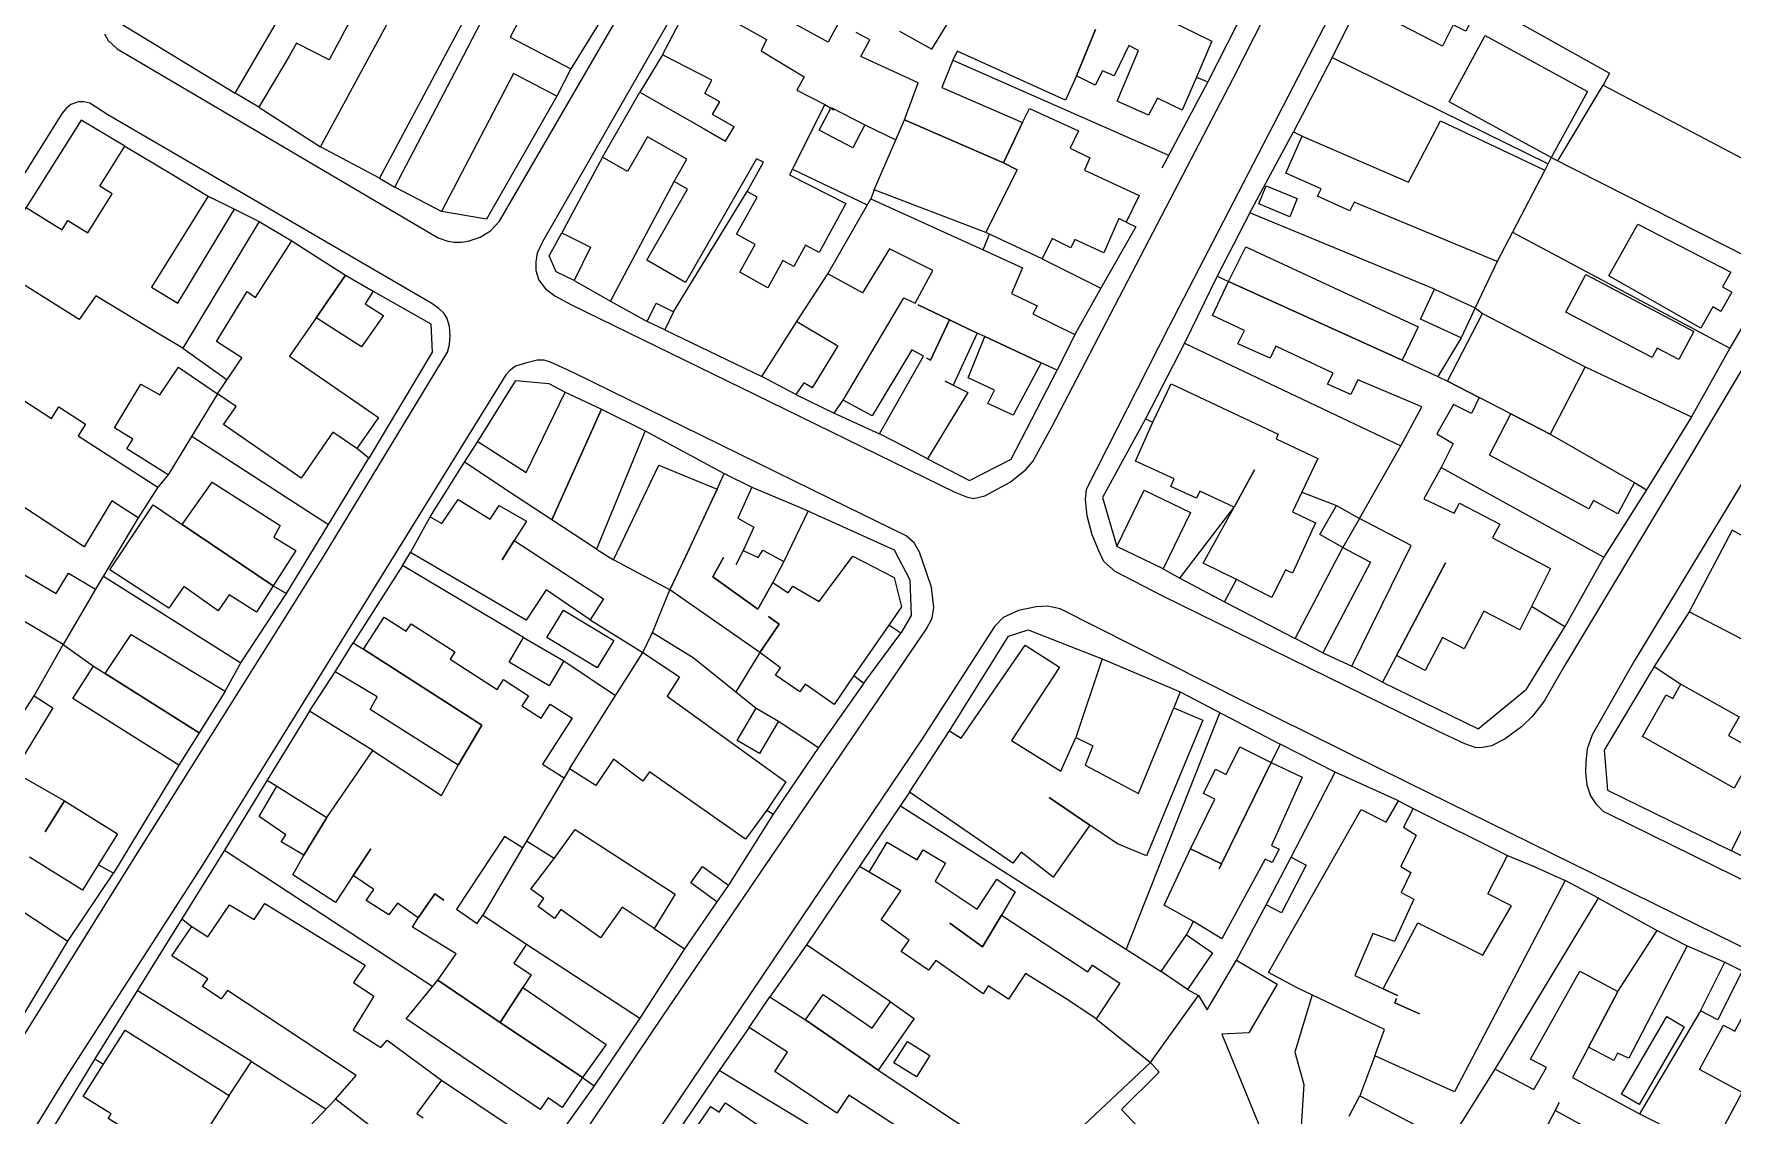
# Model space of a CAD drawing. Header units: metres. Extents: x -1319 to 2200, y -1209 to 1268.
# Drawn here: x -231.3 to -21.8, y 298.3 to 431.6 of the extents above; entities that cross this region are included whole.
import ezdxf

# ---------------------------------------------------------------- set-up
doc = ezdxf.new("R2010")
doc.units = ezdxf.units.M
for name, color, linetype, lineweight, true_color in [('CLADIRI_CONTUR', 7, 'Continuous', 25, 0x4b5962), ('PARCELE_CONTUR', 7, 'Continuous', 13, 0xb58c63), ('STRAZI', 7, 'Continuous', 25, 0xc4cccb)]:
    doc.layers.add(name, color=color, linetype=linetype, lineweight=lineweight, true_color=true_color)

msp = doc.modelspace()

# ---------------------------------------------------------------- linework, layer by layer
at = {"layer": 'CLADIRI_CONTUR'}
for points in [[(-163.99, 448.78), (-157.71, 445.04), (-162.1, 437.12), (-168.54, 440.8), (-168.54, 440.8), (-175.53, 444.93), (-175.53, 444.93), (-177.84, 440.74), (-175.11, 439.23), (-188.61, 413.83), (-195.91, 417.72), (-179.65, 447.69), (-178.59, 447.01), (-175.01, 452.82), (-164.94, 447.14), (-163.99, 448.78)], [(-189.2, 439.02), (-194.84, 428.45), (-198.86, 430.48), (-199.79, 428.91), (-203.5, 422.58), (-206.45, 424.31), (-202.74, 430.64), (-201.16, 433.33), (-203.24, 434.55), (-214.6, 441.21), (-211.28, 446.88), (-199.92, 440.21), (-194.89, 437.26), (-192.74, 440.93), (-189.2, 439.02)], [(-64.53, 441.74), (-52.73, 435.64), (-54.63, 431.97), (-56.16, 432.76), (-57.51, 430.13), (-67.79, 435.44), (-64.53, 441.74)], [(-173.13, 424.76), (-179.04, 413.43), (-180.97, 409.74), (-186.72, 412.74), (-184.8, 416.43), (-178.89, 427.76), (-174.89, 435.42), (-171.27, 433.54), (-172.49, 431.22), (-165.01, 427.31), (-166.76, 423.95), (-172.1, 426.74), (-173.13, 424.76)], [(-39.62, 424.55), (-44.07, 416.38), (-56.67, 423.26), (-52.22, 431.42), (-39.62, 424.55)], [(-130.23, 417.6), (-134.37, 419.76), (-132.91, 422.56), (-128.77, 420.41), (-130.23, 417.6)], [(-96.51, 408.4), (-97.44, 408.85), (-99.28, 404.62), (-102.84, 406.26), (-103.35, 405.23), (-105.64, 406.42), (-106.86, 403.9), (-113.81, 407.14), (-109.96, 414.89), (-111.65, 415.73), (-109.29, 420.72), (-108.44, 422.45), (-102.38, 419.67), (-103.41, 417.55), (-100.98, 416.34), (-101.67, 414.82), (-94.91, 411.72), (-96.51, 408.4)], [(-127.59, 412.42), (-123.87, 421.04), (-111.65, 415.73), (-109.96, 414.89), (-113.81, 407.14), (-127.59, 412.42)], [(-72.9, 411.61), (-72.46, 412.53), (-76.84, 414.44), (-74.81, 419.02), (-61.68, 413.33), (-57.74, 420.93), (-44.86, 414.83), (-48.85, 407.18), (-50.74, 403.57), (-68.4, 410.9), (-68.91, 409.8), (-72.9, 411.61)], [(-224.62, 407.1), (-221.61, 411.92), (-223.13, 412.87), (-220.04, 417.78), (-214.25, 414.35), (-209.78, 411.62), (-216.74, 400.41), (-213.51, 398.41), (-206.51, 410), (-203.48, 408.5), (-212.88, 392.86), (-215.8, 394.62), (-223.63, 399.32), (-225.68, 396.43), (-236.68, 403.3), (-234.7, 406.24), (-232.22, 410.22), (-227.78, 407.45), (-227.06, 408.62), (-224.62, 407.1)], [(-76.32, 409.09), (-80.16, 410.66), (-79.24, 412.9), (-75.41, 411.33), (-76.32, 409.09)], [(-114.89, 394.74), (-117.85, 388.33), (-116.04, 387.41), (-121.04, 379.24), (-123.65, 380.63), (-126.96, 382.31), (-121.52, 391.88), (-121.52, 391.88), (-122.95, 392.66), (-127.84, 384.53), (-131.42, 386.44), (-123.94, 399.08), (-122.55, 398.41), (-120.37, 402.46), (-125.72, 405.13), (-129.04, 399.71), (-133.32, 402.04), (-128.01, 411.31), (-114.15, 405.01), (-109.32, 402.77), (-110.65, 399.61), (-107.5, 398.1), (-108.04, 397.11), (-102.84, 394.55), (-105.02, 390.16), (-107.01, 391.06), (-113.96, 394.3), (-114.89, 394.74)], [(-162.59, 405.32), (-164.63, 401.2), (-166.83, 402.29), (-167.69, 404.27), (-166.12, 407.08), (-162.59, 405.32)], [(-22.96, 400.43), (-21.81, 399.78), (-23.15, 397.41), (-24.14, 397.97), (-25.61, 395.36), (-36.99, 401.78), (-33.4, 408.15), (-21.94, 402.25), (-22.96, 400.43)], [(-204.94, 399.85), (-203.93, 399.12), (-199.45, 406.13), (-197.35, 404.76), (-192.81, 401.86), (-196.44, 396.61), (-199.72, 391.87), (-188.77, 384.34), (-191.42, 380.49), (-194.38, 382.52), (-198.28, 376.85), (-207.86, 383.45), (-206.33, 385.67), (-208.62, 387.25), (-206.25, 390.69), (-205.63, 391.69), (-208.74, 393.7), (-204.94, 399.85)], [(-62.47, 391.38), (-83.88, 401.08), (-81.76, 405.37), (-60.5, 395.52), (-62.47, 391.38)], [(-188.15, 396.89), (-190.85, 393.03), (-196.44, 396.61), (-192.81, 401.86), (-189.41, 399.89), (-190.38, 398.34), (-188.15, 396.89)], [(-62.47, 391.38), (-58.05, 389.38), (-56.88, 388.81), (-52.98, 386.77), (-53.92, 384.81), (-56.12, 385.94), (-58.2, 382.29), (-56.18, 381.11), (-57.65, 378.15), (-59.8, 374.31), (-56.06, 372.52), (-55.41, 373.74), (-50.41, 371.16), (-51.31, 369.46), (-44.15, 365.68), (-46.52, 360.99), (-47.94, 358.15), (-52.4, 360.42), (-54.84, 355.8), (-57.51, 357.18), (-59.63, 353.13), (-63.15, 354.96), (-57.14, 366.4), (-57.14, 366.4), (-63.15, 354.96), (-64.91, 351.66), (-68.69, 353.65), (-61.36, 368.54), (-67.75, 371.87), (-62.65, 380.82), (-60.05, 385.65), (-67.95, 388.98), (-68.82, 387.17), (-71.66, 388.42), (-70.99, 389.78), (-78.04, 393.14), (-78.76, 391.63), (-82.73, 393.41), (-81.93, 395.07), (-85.87, 396.92), (-83.88, 401.08), (-62.47, 391.38)], [(-55.19, 394.15), (-60.19, 396.47), (-58.47, 400.17), (-53.47, 397.84), (-55.19, 394.15)], [(-26.49, 394.94), (-28.32, 391.47), (-31, 392.89), (-31.62, 391.72), (-42.26, 397.33), (-39.82, 401.97), (-26.49, 394.94)], [(-152.35, 397.37), (-153.44, 395.13), (-155.6, 396.18), (-154.51, 398.42), (-152.35, 397.37)], [(-118.31, 396.35), (-122.16, 398.22), (-118.31, 396.35), (-118.31, 396.35)], [(-135.24, 387.98), (-136.27, 388.61), (-137.27, 387.14), (-141.47, 389.36), (-137.13, 396.15), (-132.08, 393.18), (-135.24, 387.98)], [(-118.31, 396.35), (-120.66, 391.4), (-121.1, 391.64), (-120.66, 391.4), (-118.31, 396.35), (-114.89, 394.74), (-118.31, 396.35)], [(-39.89, 390.58), (-44.21, 382.25), (-49.06, 384.77), (-52.98, 386.77), (-56.88, 388.81), (-52.56, 397.15), (-39.89, 390.58)], [(-228.19, 385.63), (-224.89, 383.49), (-225.81, 382.06), (-215.99, 375.71), (-218.41, 371.96), (-221.66, 374.04), (-225.08, 368.35), (-249.36, 384.32), (-245.85, 389.66), (-243.96, 388.5), (-240.3, 394.16), (-234.26, 390.25), (-235.5, 388.34), (-229.11, 384.21), (-228.19, 385.63)], [(-110.44, 384.62), (-113.57, 386.04), (-112.77, 387.68), (-116.02, 389.21), (-113.96, 394.3), (-107.01, 391.06), (-110.44, 384.62)], [(-219.78, 380.45), (-219.05, 381.63), (-221.31, 383.05), (-218.06, 388.45), (-215.74, 387.12), (-213.44, 390.53), (-208.62, 387.25), (-214.7, 377.24), (-219.78, 380.45)], [(-118.84, 388.82), (-118.84, 388.82), (-117.85, 388.33), (-118.84, 388.82)], [(-76.01, 365.14), (-76.88, 365.54), (-78.56, 362.1), (-82.92, 364.36), (-82.92, 364.36), (-87.01, 366.35), (-83.19, 373.26), (-80.69, 377.86), (-80.69, 377.86), (-83.19, 373.26), (-87.45, 375.25), (-87.85, 374.37), (-91, 375.82), (-90.6, 376.76), (-95.37, 378.93), (-93.21, 383.74), (-90.98, 388.47), (-77.76, 382.25), (-78.03, 381.68), (-72.89, 379.27), (-74.84, 375.11), (-76.01, 372.68), (-73.16, 371.31), (-76.01, 365.14)], [(-176.5, 381.36), (-170.55, 377.52), (-165.74, 387.43), (-161.25, 385.33), (-167.36, 371.7), (-171.91, 374.64), (-178.14, 378.8), (-176.5, 381.36)], [(-155.87, 382.66), (-161.86, 368.07), (-167.36, 371.7), (-161.25, 385.33), (-155.87, 382.66)], [(-39.45, 373.04), (-51.69, 379.69), (-49.06, 384.77), (-44.21, 382.25), (-33.8, 376.29), (-35.88, 372.46), (-38.88, 374.07), (-39.45, 373.04)], [(-138.21, 362.7), (-137.62, 363.51), (-134.39, 361.62), (-133.25, 363.18), (-130.24, 367.21), (-125.12, 364.6), (-124.22, 360.95), (-125.81, 358.7), (-130.1, 352.51), (-132.55, 348.93), (-136.1, 351.41), (-136.78, 350.5), (-139.79, 352.54), (-139.15, 353.44), (-141.69, 355.32), (-152.82, 363.07), (-159.76, 366.75), (-154.15, 378.44), (-146.97, 375.5), (-146.09, 377.43), (-142.69, 375.71), (-144.41, 371.89), (-142.45, 370.8), (-143.78, 367.9), (-144.63, 366.2), (-143.78, 367.9), (-141.92, 367.04), (-141.35, 367.96), (-138.75, 366.54), (-140.12, 363.98), (-138.21, 362.7)], [(-252.02, 376.47), (-243.01, 371.16), (-234.32, 366.03), (-228.5, 362.6), (-227.01, 365.13), (-223.65, 363.14), (-227.65, 356.34), (-233.81, 359.97), (-234.5, 358.81), (-239.53, 350.68), (-244.13, 353.48), (-241.53, 357.56), (-244.45, 359.38), (-247.14, 361.02), (-248.55, 358.69), (-258.74, 365.55), (-255.23, 371.04), (-252.02, 376.47)], [(-200.89, 370.99), (-201.65, 369.58), (-198.94, 367.9), (-201.76, 363.56), (-212.97, 371.12), (-209.29, 376.33), (-200.89, 370.99)], [(-152.82, 363.07), (-150.88, 367.08), (-146.97, 375.5), (-152.82, 363.07)], [(-97.68, 368.41), (-94.3, 375.36), (-88.6, 372.59), (-91.97, 365.64), (-97.68, 368.41)], [(-214.61, 360.8), (-221.88, 365.55), (-216.57, 373.57), (-212.97, 371.12), (-201.76, 363.56), (-203.82, 360.32), (-207.18, 362.45), (-208.54, 360.49), (-212.75, 363.49), (-214.61, 360.8)], [(-162.62, 359.36), (-168.06, 363.06), (-170.54, 359.33), (-184.82, 367.65), (-182.38, 372.06), (-180.92, 371.26), (-178.92, 374.21), (-174.96, 371.79), (-173.85, 373.47), (-170.49, 371.53), (-172, 369.14), (-160.98, 361.96), (-162.62, 359.36)], [(-72.63, 369.88), (-70.57, 373.48), (-67.75, 371.87), (-69.8, 368.27), (-72.63, 369.88)], [(-173.51, 366.75), (-173.51, 366.75), (-172, 369.14), (-173.51, 366.75)], [(-147.5, 364.65), (-146.2, 367.04), (-147.5, 364.65), (-147.5, 364.65), (-141.96, 360.7), (-147.5, 364.65)], [(-66.38, 366.47), (-72.26, 355.28), (-75.68, 357.08), (-69.8, 368.27), (-66.38, 366.47)], [(-141.96, 360.7), (-141.96, 360.7), (-140.12, 363.98), (-141.96, 360.7)], [(-165.95, 360.57), (-159.73, 356.82), (-161.76, 353.45), (-167.98, 357.19), (-165.95, 360.57)], [(-190.59, 355.74), (-188.04, 359.7), (-185.33, 357.96), (-184.74, 358.89), (-179.34, 355.42), (-179.92, 354.52), (-174.1, 350.79), (-173.34, 351.99), (-170.26, 350.01), (-171.05, 348.77), (-168.68, 347.24), (-167.57, 348.97), (-164.88, 347.24), (-168.52, 341.57), (-165.84, 339.86), (-170.98, 331.25), (-173.19, 332.66), (-179.15, 323.69), (-179.15, 323.69), (-176.58, 321.92), (-175.88, 322.92), (-170.49, 319.35), (-172.06, 317.02), (-169.9, 315.59), (-170.93, 314.01), (-173.74, 309.71), (-181.43, 314.9), (-179.17, 318.17), (-184.57, 321.47), (-183.86, 322.62), (-186.39, 324.43), (-187.49, 322.98), (-190.28, 324.75), (-189.34, 326.11), (-191.87, 327.81), (-189.69, 331.11), (-191.87, 327.81), (-194.06, 324.51), (-199.33, 327.9), (-197.97, 330.35), (-195.11, 334.97), (-189.46, 343.24), (-181, 337.68), (-178.94, 341.42), (-176, 346.36), (-190.59, 355.74)], [(-139.34, 358.85), (-140.63, 359.76), (-139.34, 358.85), (-141.69, 355.32), (-139.34, 358.85)], [(-207.67, 350.58), (-210.86, 345.42), (-222.49, 352.76), (-219.28, 357.55), (-207.67, 350.58)], [(-190.59, 355.74), (-176, 346.36), (-178.94, 341.42), (-189.8, 348.3), (-188.91, 349.86), (-194.08, 352.94), (-191.87, 356.52), (-190.59, 355.74)], [(-165.88, 354.3), (-167.68, 351.23), (-172.64, 354.13), (-170.85, 357.2), (-165.88, 354.3)], [(-101.56, 341.45), (-94.99, 337.95), (-90.62, 348.49), (-87.04, 347), (-94.02, 330.24), (-97.6, 331.73), (-101.02, 334.04), (-105.54, 327.64), (-109.47, 330.72), (-110.5, 329.34), (-123.25, 338.09), (-118.32, 345.66), (-116.87, 344.75), (-108.98, 356.26), (-104.76, 353.51), (-110.66, 344.5), (-104.57, 340.68), (-102.72, 344.86), (-100.62, 343.83), (-101.56, 341.45)], [(-143.48, 332.31), (-155.31, 340.6), (-156.15, 339.46), (-159.75, 342.17), (-161.96, 338.92), (-165.2, 340.98), (-160.01, 349.27), (-157.56, 353.13), (-156.14, 355.34), (-151.6, 352.32), (-153.15, 349.94), (-138.5, 339.38), (-140.84, 335.9), (-143.48, 332.31)], [(-223.92, 353.67), (-222.49, 352.76), (-210.86, 345.42), (-213.39, 341.43), (-226.45, 349.68), (-223.92, 353.67)], [(-22.2, 345.1), (-18.92, 343.25), (-21.53, 338.62), (-32.8, 344.97), (-29.9, 350.12), (-29.08, 349.67), (-28.08, 351.44), (-20.9, 347.39), (-22.2, 345.1)], [(-142.17, 348.47), (-139.41, 346.85), (-141.74, 342.88), (-144.5, 344.5), (-142.17, 348.47)], [(-88.59, 331.12), (-85.59, 337.24), (-86.99, 337.93), (-85.51, 340.94), (-84.17, 340.29), (-82.51, 343.68), (-78.63, 341.77), (-84.77, 329.25), (-88.59, 331.12)], [(-78.49, 329.44), (-79.35, 329.86), (-84.7, 320), (-88.21, 322.14), (-88.21, 322.14), (-91.82, 324.17), (-88.59, 331.12), (-84.77, 329.25), (-85.06, 328.65), (-84.77, 329.25), (-78.63, 341.77), (-74.79, 339.96), (-78.59, 331.54), (-77.65, 331.08), (-78.49, 329.44)], [(-200.77, 331.99), (-200.17, 332.84), (-203.46, 335.09), (-201.28, 338.83), (-195.11, 334.97), (-197.97, 330.35), (-200.77, 331.99)], [(-106, 337.46), (-106, 337.46), (-101.02, 334.04), (-106, 337.46)], [(-51.92, 325.58), (-49.47, 330.29), (-46.17, 328.94), (-42.35, 327.2), (-56.02, 301.14), (-65.83, 305.57), (-64.65, 308.85), (-75.42, 313.96), (-78.97, 315.86), (-67.51, 335.95), (-64.46, 334.4), (-62.93, 337.03), (-61.13, 336.09), (-62.3, 333.79), (-60.75, 332.8), (-62.63, 328.93), (-61.4, 328.21), (-62.59, 325.72), (-61.02, 324.92), (-63.43, 319.69), (-66.1, 320.68), (-68.32, 315.49), (-64.8, 313.84), (-60.53, 321.99), (-52.51, 318.02), (-48.99, 324.07), (-51.92, 325.58)], [(-167.04, 322.54), (-169.06, 323.99), (-168.35, 324.99), (-169.98, 326.13), (-167.09, 329.91), (-164.5, 333.5), (-152.14, 325.52), (-154.76, 321.3), (-158.69, 323.91), (-161.38, 320.16), (-166.24, 323.65), (-167.04, 322.54)], [(-13.86, 330.76), (-15.41, 327.65), (-21.86, 330.86), (-20.32, 333.96), (-13.86, 330.76)], [(-100.2, 310.17), (-103.58, 312.42), (-108.92, 315.73), (-111.02, 312.57), (-113.53, 314.23), (-114.14, 313.24), (-120, 317.34), (-120.89, 316.17), (-124.29, 318.45), (-123.28, 319.84), (-126.74, 322.38), (-124.31, 325.93), (-128.21, 328.23), (-126.02, 331.94), (-122.32, 329.75), (-121.58, 331), (-118.82, 329.37), (-120.09, 327.15), (-114.89, 323.66), (-112.46, 327.37), (-110.2, 325.81), (-111.9, 322.94), (-101.25, 315.93), (-100.68, 316.78), (-97.3, 314.54), (-100.2, 310.17)], [(-145.56, 326.62), (-147.03, 324.6), (-150.24, 326.93), (-148.77, 328.95), (-145.56, 326.62)], [(-77.35, 323.23), (-79.24, 324.21), (-76.18, 330.09), (-74.3, 329.11), (-77.35, 323.23)], [(-181.82, 325.56), (-180.71, 324.78), (-181.82, 325.56), (-183.86, 322.62), (-181.82, 325.56)], [(-114.25, 319.05), (-118.29, 321.94), (-114.25, 319.05), (-111.9, 322.94), (-114.25, 319.05)], [(-36.37, 305.03), (-39.49, 306.66), (-35.88, 313.52), (-31.03, 321.06), (-27.29, 319.16), (-34.52, 305.29), (-35.9, 305.91), (-36.37, 305.03)], [(-85.86, 318.29), (-88.95, 313.78), (-92.18, 316), (-89.09, 320.5), (-85.86, 318.29)], [(-77.9, 314.42), (-81.37, 308.43), (-84.7, 308.25), (-78.43, 292.9), (-80.65, 290.73), (-84.41, 297.05), (-85.85, 296.01), (-87.09, 294.95), (-85.15, 292.82), (-88.41, 289.74), (-97.1, 298.98), (-92.46, 303.57), (-93.52, 304.76), (-87.6, 313.03), (-86.53, 311.27), (-82.9, 317.38), (-77.9, 314.42)], [(-25.68, 311.12), (-22.67, 317.13), (-20.52, 316.06), (-23.54, 310.04), (-25.68, 311.12)], [(-168.8, 298.96), (-185.33, 310.17), (-181.43, 314.9), (-173.74, 309.71), (-163.6, 302.91), (-166.08, 299.22), (-167.83, 300.4), (-168.8, 298.96)], [(-163.6, 302.91), (-173.74, 309.71), (-170.93, 314.01), (-160.66, 307), (-163.6, 302.91)], [(-132.22, 298.52), (-139.84, 303.65), (-138.29, 306.04), (-143.01, 309.08), (-140.47, 312.85), (-136.07, 310.03), (-128.21, 304.59), (-127.1, 303.81), (-107.99, 291.17), (-110.57, 287.6), (-130.73, 300.73), (-132.22, 298.52)], [(-127.1, 303.81), (-128.21, 304.59), (-136.07, 310.03), (-133.9, 313.17), (-127.85, 308.98), (-125.59, 312.23), (-122.66, 310.2), (-127.1, 303.81)], [(-63.05, 313.01), (-63.05, 313.01), (-64.8, 313.84), (-63.05, 313.01)], [(-63.39, 312.12), (-63.18, 312.66), (-63.39, 312.12), (-60.34, 310.78), (-63.39, 312.12)], [(-26.5, 276.03), (-28.7, 277.15), (-24.88, 284.94), (-27.02, 286.14), (-25.74, 288.65), (-26.79, 289.22), (-24.48, 293.69), (-20.53, 301.06), (-25.78, 303.92), (-22.81, 309.36), (-21.45, 308.62), (-19.15, 312.84), (-15.26, 310.72), (-10.12, 307.91), (-15.39, 298.25), (-16.71, 298.97), (-20.76, 291.59), (-20.76, 291.59), (-15.64, 288.68), (-17.7, 284.56), (-25.78, 269.31), (-27.23, 266.69), (-30.23, 268.2), (-26.5, 276.03)], [(-29.83, 310.42), (-27.67, 309.15), (-33.24, 299.6), (-35.41, 300.87), (-29.83, 310.42)], [(-207.88, 289.93), (-212.24, 292.67), (-218.34, 296.5), (-218.8, 295.78), (-222.09, 297.85), (-221.73, 298.42), (-225.17, 300.58), (-222.66, 304.57), (-220.02, 308.77), (-207.19, 300.71), (-209.83, 296.52), (-205.47, 293.78), (-207.88, 289.93)], [(-120.74, 305.62), (-122.4, 302.98), (-125.17, 304.72), (-123.51, 307.36), (-120.74, 305.62)], [(-147.75, 299.34), (-146.71, 298.64), (-145.94, 299.77), (-140.04, 295.76), (-140.75, 294.72), (-137.63, 292.6), (-135.8, 295.3), (-131.13, 292.12), (-132.94, 289.47), (-131.93, 288.78), (-134.72, 284.67), (-137.19, 281.04), (-145.84, 286.92), (-147, 285.21), (-150.45, 287.56), (-149.56, 288.88), (-153.19, 291.34), (-150.45, 295.37), (-147.75, 299.34)]]:
    msp.add_lwpolyline(points, close=True, dxfattribs=at)
for points in [[(-149.99, 436.04), (-140.89, 430.96), (-141.55, 429.53), (-136.24, 426.36), (-137.14, 424.7), (-137.14, 424.7), (-137.14, 424.7), (-133.71, 422.91), (-138.03, 414.24), (-138.03, 414.24), (-131.09, 410.71), (-134.41, 404.66), (-136.08, 405.57), (-137.52, 402.94), (-138.88, 403.69), (-140.73, 400.33), (-144.18, 402.23), (-142.28, 405.68), (-144.57, 406.93), (-142.05, 411.51), (-143.29, 412.2), (-141.24, 415.82), (-142.14, 416.24), (-150.86, 400.99), (-155.66, 403.73), (-150.65, 412.48), (-152.28, 413.42), (-150.7, 416.18), (-155.57, 418.96), (-158.02, 414.68), (-161.1, 416.44), (-156.52, 424.45), (-148.57, 419.91), (-145.94, 418.42), (-144.89, 420.16), (-144.89, 420.16), (-147.55, 421.7), (-146.66, 423.26), (-148.5, 424.28), (-147.63, 425.92), (-153.71, 429.06), (-151.61, 433.03)], [(-131.99, 433.01), (-133.3, 430.63), (-143.73, 436.36)], [(-124.5, 431.96), (-120.48, 429.75), (-117.61, 434.44)], [(-90.32, 432.86), (-85.93, 430.76), (-87.84, 426.29), (-87.84, 426.29), (-89.6, 422.21), (-92.64, 423.7), (-93.78, 421.63), (-97.64, 423.35), (-95.01, 429.61), (-96.2, 430.19), (-98, 426.46), (-99.45, 427.1), (-100.33, 425.32), (-102.64, 426.46), (-100.3, 432.16), (-102.64, 426.46), (-104.02, 423.45), (-117.35, 429.52), (-117.9, 428.41), (-119.25, 425.01), (-109.29, 420.72), (-111.65, 415.73), (-123.87, 421.04), (-122.16, 425.62), (-122.16, 425.62), (-129.27, 428.84), (-128.14, 430.9), (-129.82, 431.82)], [(-233.58, 346.36), (-231.22, 350.01), (-228.92, 348.52), (-233.72, 340.63), (-227.48, 337.04), (-229.86, 333.2), (-227.48, 337.04), (-220.94, 332.97), (-223.32, 329.14), (-225.25, 326.04), (-231.79, 330.1)], [(-188.98, 296.33), (-194.06, 300.23), (-191.5, 303.17), (-207.36, 313.63), (-208.15, 312.6), (-210.45, 314.14), (-209.79, 315.07), (-214.25, 317.9), (-211.76, 321.53), (-209.79, 320.27), (-207.14, 324.21), (-204.1, 322.39), (-202.76, 324.39), (-190.41, 316.75), (-191.84, 314.62), (-189.34, 312.94), (-191.88, 308.81), (-191.88, 308.81), (-188.46, 306.62), (-187.7, 307.52), (-181, 302.59), (-184.01, 298.46), (-183.23, 297.95)], [(-56.27, 295.55), (-51, 303.94), (-46.21, 301.42), (-44.66, 304.13), (-46.65, 305.16), (-40.54, 316.01), (-35.88, 313.52), (-39.49, 306.66), (-41.45, 302.93), (-33.17, 298.42), (-28.47, 296.05)], [(-69, 298.15), (-67.7, 300.64), (-56.63, 294.87)], [(-40.23, 296.99), (-43.61, 298.83), (-43.1, 299.81), (-43.61, 298.83), (-44.86, 296.43)]]:
    msp.add_lwpolyline(points, dxfattribs=at)
at = {"layer": 'PARCELE_CONTUR'}
for points in [[(-212.62, 447.74), (-220.81, 433.07), (-206.45, 424.31)], [(-162.1, 437.12), (-159.75, 435.88), (-165.01, 427.31)], [(-81.71, 435), (-86.44, 425.73)], [(-67.79, 435.44), (-71.11, 428.71), (-44.47, 415.61)], [(-52.73, 435.64), (-36.9, 426.8), (-37.66, 425.31)], [(-153.71, 429.06), (-156.52, 424.45)], [(-117.9, 428.41), (-91.29, 416.66)], [(-71.11, 428.71), (-75.89, 419.55), (-74.81, 419.02)], [(-87.84, 426.29), (-86.44, 425.73), (-92.13, 415.08)], [(-43.25, 415.97), (-37.66, 425.31), (-11.12, 411.34), (-16.49, 402.4)], [(-166.76, 423.95), (-175.44, 408.78), (-180.97, 409.74)], [(-203.5, 422.58), (-195.91, 417.72)], [(-133.71, 422.91), (-132.6, 422.29)], [(-220.04, 417.78), (-225.42, 421), (-232.22, 410.22)], [(-128.77, 420.41), (-124.93, 418.59)], [(-58.47, 400.17), (-81.27, 409.58), (-75.89, 419.55)], [(-161.1, 416.44), (-166.12, 407.08)], [(-137.67, 414.96), (-128.45, 410.54)], [(-44.07, 416.38), (-44.86, 414.83)], [(-44.07, 416.38), (-16.49, 402.4), (-22.06, 392.86)], [(-188.61, 413.83), (-186.72, 412.74)], [(-164.63, 401.2), (-160.14, 398.66), (-152.28, 413.42)], [(-209.78, 411.62), (-206.51, 410)], [(-152.35, 397.37), (-143.29, 412.2)], [(-127.59, 412.42), (-128.01, 411.31)], [(-203.48, 408.5), (-199.45, 406.13)], [(-81.27, 409.58), (-85.28, 401.75), (-83.88, 401.08)], [(-114.15, 405.01), (-113.39, 406.94)], [(-96.51, 408.4), (-95.34, 407.86), (-99.66, 400.26)], [(-48.85, 407.18), (-22.06, 392.86), (-26.76, 384.42)], [(-106.86, 403.9), (-99.66, 400.26), (-102.84, 394.55)], [(-50.74, 403.57), (-53.47, 397.84), (-52.56, 397.15)], [(-137.13, 396.15), (-133.32, 402.04)], [(-85.28, 401.75), (-89.33, 393.51), (-62.65, 380.82)], [(-189.41, 399.89), (-182.28, 395.87), (-182.12, 392.39), (-189.95, 379.3), (-191.42, 380.49)], [(-160.14, 398.66), (-155.6, 396.18)], [(-153.44, 395.13), (-141.47, 389.36)], [(-55.19, 394.15), (-58.05, 389.38)], [(-212.88, 392.86), (-207.44, 388.97)], [(-89.33, 393.51), (-94.14, 384.15), (-93.21, 383.74)], [(-121.04, 379.24), (-115.85, 376.55), (-110.69, 379.19), (-105.02, 390.16)], [(-39.89, 390.58), (-26.76, 384.42), (-32.34, 375.41)], [(-176.5, 381.36), (-171.79, 388.9), (-167.74, 388.52), (-165.74, 387.43)], [(-137.27, 387.14), (-132.53, 384.84), (-131.42, 386.44)], [(-132.53, 384.84), (-126.96, 382.31)], [(-94.14, 384.15), (-99.45, 374.45), (-97.68, 368.41)], [(-211.79, 382.03), (-194.92, 371.12), (-189.95, 379.3)], [(-155.87, 382.66), (-146.09, 377.43)], [(-214.7, 377.24), (-215.99, 375.71)], [(-182.38, 372.06), (-178.14, 378.8)], [(-57.65, 378.15), (-37.57, 367.08), (-42.42, 358.49)], [(-142.69, 375.71), (-135.74, 372.79), (-138.75, 366.54)], [(-74.84, 375.11), (-70.57, 373.48)], [(-33.8, 376.29), (-32.34, 375.41), (-37.57, 367.08)], [(-136.16, 372.98), (-125.12, 368.01), (-123.22, 364.31), (-123.06, 359.88), (-124.32, 357.7), (-125.81, 358.7)], [(-91.97, 365.64), (-89.9, 364.49), (-83.19, 373.26)], [(-218.41, 371.96), (-223.65, 363.14)], [(-201.76, 363.56), (-200.12, 362.61), (-194.92, 371.12)], [(-20.2, 369.56), (-21.74, 370.41), (-27.06, 360.37)], [(-170.85, 357.2), (-185.8, 366.08), (-184.82, 367.65)], [(-161.86, 368.07), (-159.76, 366.75)], [(-222.69, 364.74), (-205.73, 354.07), (-200.12, 362.61)], [(-185.8, 366.08), (-191.87, 356.52)], [(-156.14, 355.34), (-154.97, 357.82), (-152.82, 363.07)], [(-89.9, 364.49), (-84.38, 361.58), (-82.92, 364.36)], [(-84.38, 361.58), (-75.68, 357.08)], [(-64.91, 351.66), (-53.11, 345.93), (-47.15, 350.82), (-42.42, 358.49), (-46.52, 360.99)], [(-2.06, 347.39), (-27.06, 360.37), (-31.37, 353.61), (-28.08, 351.44)], [(-162.62, 359.36), (-156.14, 355.34)], [(-231.22, 350.01), (-227.65, 356.34)], [(-227.65, 356.34), (-223.92, 353.67)], [(-154.97, 357.82), (-149.93, 354.72), (-142.17, 348.47)], [(-128.87, 351.56), (-124.32, 357.7)], [(-118.32, 345.66), (-111.04, 357.34), (-108.61, 358.12), (-99.47, 354.55), (-102.72, 344.86)], [(-207.67, 350.58), (-205.73, 354.07)], [(-165.88, 354.3), (-159.53, 350.02)], [(-141.69, 355.32), (-144.66, 350.48)], [(-99.47, 354.55), (-89.85, 350.5), (-90.62, 348.49)], [(-72.26, 355.28), (-68.69, 353.65)], [(-189.46, 343.24), (-197.25, 348.09), (-194.08, 352.94)], [(-130.1, 352.51), (-128.87, 351.56), (-134.46, 343.61)], [(-31.37, 353.61), (-37.56, 343.3), (-37.14, 338.34), (-21.86, 330.86)], [(-89.85, 350.5), (-77.52, 344.01), (-78.63, 341.77)], [(-197.25, 348.09), (-202.5, 339.6), (-201.28, 338.83)], [(-84.95, 347.93), (-96.52, 318.75)], [(-139.41, 346.85), (-134.46, 343.61), (-140.07, 335.38)], [(-76.18, 330.09), (-70.72, 340.58), (-77.52, 344.01)], [(-213.39, 341.43), (-221.46, 328.1), (-223.32, 329.14)], [(-202.5, 339.6), (-207.77, 330.94), (-182.06, 314.14)], [(-165.2, 340.98), (-165.84, 339.86)], [(-62.93, 337.03), (-70.72, 340.58)], [(-123.25, 338.09), (-135.94, 319.27)], [(-140.84, 335.9), (-140.07, 335.38), (-145.56, 326.62)], [(-124.37, 336.43), (-92.18, 316)], [(-61.13, 336.09), (-49.47, 330.29)], [(-170.98, 331.25), (-175.88, 322.92)], [(-167.09, 329.91), (-170.5, 332.06)], [(-207.77, 330.94), (-213.03, 322.48), (-211.76, 321.53)], [(-128.21, 328.23), (-129.43, 328.92)], [(-235.45, 325.22), (-227.08, 319.74), (-221.46, 328.1)], [(-51, 303.94), (-38.26, 325.02), (-42.35, 327.2)], [(-38.26, 325.02), (-31.03, 321.06)], [(-147.03, 324.6), (-150.99, 318.79)], [(-82.9, 317.38), (-79.24, 324.21)], [(-213.03, 322.48), (-223.76, 305.2), (-222.66, 304.57)], [(-154.76, 321.3), (-150.99, 318.79), (-156.53, 310.24)], [(-89.09, 320.5), (-88.21, 322.14)], [(-234.16, 311.95), (-232.37, 310.9), (-227.08, 319.74)], [(-170.49, 319.35), (-156.53, 310.24), (-162.14, 301.88)], [(-125.59, 312.23), (-135.94, 319.27), (-140.47, 312.85)], [(-27.29, 319.16), (-22.67, 317.13)], [(-207.19, 300.71), (-204.41, 304.89), (-218.52, 313.64)], [(-88.95, 313.78), (-87.6, 313.03)], [(-73.58, 313.09), (-75.72, 306.04), (-74.58, 302.07), (-75.19, 293.06), (-71.16, 292.79)], [(-100.2, 310.17), (-93.52, 304.76), (-107.99, 291.17)], [(-25.68, 311.12), (-33.17, 298.42)], [(-143.01, 309.08), (-146.73, 303.77)], [(-223.76, 305.2), (-234.07, 288.18)], [(-204.41, 304.89), (-195.22, 299)], [(-124.6, 290.36), (-146.73, 303.77), (-151.84, 296.24)], [(-65.83, 305.57), (-67.7, 300.64)], [(-181, 302.59), (-167.91, 293.82), (-170.77, 289.31)], [(-163.6, 302.91), (-162.14, 301.88), (-167.91, 293.82)], [(-201.4, 292.52), (-194.06, 300.23)]]:
    msp.add_lwpolyline(points, dxfattribs=at)
at = {"layer": 'STRAZI'}
for points in [[(-115.51, 499.33), (-137.42, 460.25), (-162.74, 416.09), (-168.54, 405.99), (-169.16, 404.59), (-169.36, 403.53), (-169.33, 402.47), (-168.99, 401.28), (-168.17, 400.19), (-167.01, 399.33), (-164.96, 398.21), (-140.52, 386.3), (-117.66, 375.1), (-116.22, 374.52), (-115.34, 374.35), (-113.94, 374.66), (-110.83, 376.33), (-108.92, 377.87), (-108.03, 378.91), (-105.68, 383.16), (-83.29, 426.23), (-58.99, 474.07), (-30.9, 527.86)], [(27.35, 471.92), (-5.21, 416.02), (-26.91, 379.61), (-42.58, 353.47), (-44.96, 349.34), (-46.4, 347.49), (-47.76, 346.16), (-49.78, 344.69), (-51.45, 343.84), (-52.54, 343.6), (-53.36, 343.57), (-54.73, 344.05), (-58.07, 345.65), (-92.06, 362.34), (-97.86, 365.34), (-99.26, 366.54), (-99.88, 367.87), (-100.7, 369.85), (-101.34, 372.2), (-101.55, 374.21), (-101.41, 375.48), (-91.24, 395.48), (-74.69, 427.49), (-30.67, 512.67)], [(-36.94, 335.38), (-0.74, 317.6), (13.94, 310.23), (15.65, 310.05), (18, 310.05), (20.39, 310.5), (21.48, 311.01), (22.47, 311.97), (43.73, 351.45), (75.13, 409.26), (107.35, 468.58)], [(26.36, 455.34), (1.65, 413.36), (-18.65, 379.37), (-33.84, 354.25), (-39.03, 345.17), (-39.64, 343.47), (-39.81, 341.86), (-39.85, 340.53), (-39.67, 339.03), (-39.23, 337.66), (-38.58, 336.67), (-37.63, 335.72), (-36.94, 335.38)], [(-220.98, 429.79), (-181.39, 406.48), (-180.21, 406.06), (-179.41, 405.95), (-178.57, 405.94), (-177.7, 406.07), (-176.22, 406.57), (-174.92, 407.35), (-173.83, 408.55), (-157.69, 436.33)], [(-222.57, 431.65), (-222.12, 430.83), (-220.98, 429.79)], [(-240.66, 295.05), (-219.36, 329.21), (-195.58, 367.11), (-180.25, 392.4), (-180.01, 393.33), (-179.93, 394.44), (-180.01, 395.55), (-180.27, 396.54), (-180.64, 397.13), (-181.32, 397.78), (-182.18, 398.39), (-222.13, 421.67), (-224.36, 423.09), (-225.1, 423.26), (-225.77, 423.26), (-226.69, 422.95), (-227.28, 422.44), (-227.76, 421.85), (-249.34, 387.49)], [(-194.64, 249.53), (-153.59, 310.62), (-121.15, 358.26), (-120.44, 359.57), (-120.23, 360.87), (-120.52, 363.39), (-122.03, 367.72), (-122.66, 368.85), (-123.67, 369.73), (-133, 374.27), (-164.64, 389.82), (-167.54, 391.16), (-168.33, 391.39), (-169.17, 391.39), (-170.35, 391.12), (-171.84, 390.64), (-172.54, 390.13), (-173.04, 389.57), (-196.67, 351.33), (-210.41, 329.19), (-227.37, 302.89)], [(-18.61, 318.06), (-61.81, 339.32), (-82.1, 349.32), (-104.66, 360.74), (-106.22, 361.04), (-107.6, 360.95), (-109.79, 360.53), (-111.68, 359.65), (-112.77, 358.56), (-121.76, 344.57), (-156.3, 293.35), (-191.8, 240.83), (-217.47, 202.26), (-219.59, 199.07), (-220.12, 198.02), (-220.24, 197.43), (-220.22, 196.89), (-220.1, 196.38), (-219.91, 195.86), (-219.51, 195.46)], [(-227.37, 302.89), (-268.25, 236.38)]]:
    msp.add_lwpolyline(points, dxfattribs=at)

doc.saveas('drawing.dxf')
